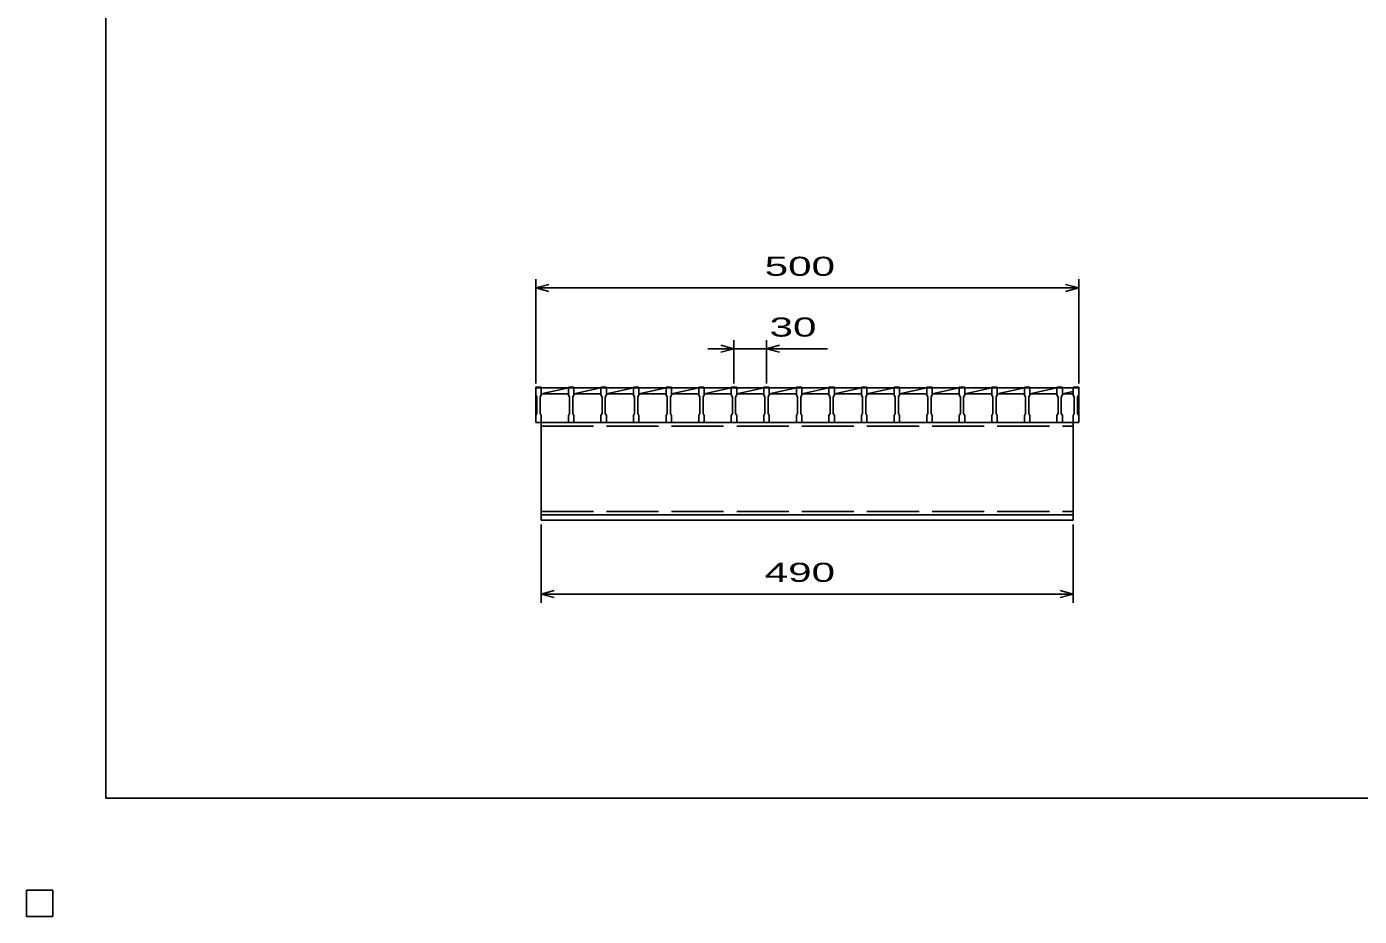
# Model space of a CAD drawing. Units: millimetres, scale not verified. Extents: x -1456 to 1385, y -1026 to 843.
# Drawn here: x -1456 to -228, y -1026 to -206 of the extents above; entities that cross this region are included whole.
import ezdxf
from ezdxf.enums import TextEntityAlignment as Align

# ---------------------------------------------------------------- set-up
doc = ezdxf.new("R2010")
doc.units = ezdxf.units.MM
doc.header["$LTSCALE"] = 8
doc.linetypes.add('DASHED', pattern=[7.5, 6, -1.5])
for name, color, linetype, lineweight in [('0_2', 150, 'Continuous', 25), ('16', 3, 'Continuous', 25), ('22', 4, 'Continuous', 25), ('24', 2, 'Continuous', 25), ('32', 4, 'Continuous', 25)]:
    doc.layers.add(name, color=color, linetype=linetype, lineweight=lineweight)
doc.styles.add('ベクトル', font='')
doc.styles.get('ベクトル').set_extended_font_data('ベクトル')

msp = doc.modelspace()

# ---------------------------------------------------------------- linework, layer by layer
at = {"layer": '0_2'}
for p, q in [((-1383.2, -917.2), (-1383.2, 842.8)), ((1384.8, -917.2), (-1383.2, -917.2)), ((-1432, -1002), (-1456, -1002)), ((-1456, -1002), (-1456, -1026)), ((-1432, -1002), (-1456, -1002)), ((-1456, -1002), (-1456, -1026)), ((-1432, -1002), (-1456, -1002)), ((-1456, -1002), (-1456, -1026)), ((-1432, -1002), (-1456, -1002)), ((-1456, -1002), (-1456, -1026)), ((-1432, -1002), (-1456, -1002)), ((-1456, -1002), (-1456, -1026)), ((-1432, -1026), (-1432, -1002)), ((-1432, -1026), (-1432, -1002)), ((-1432, -1026), (-1432, -1002)), ((-1432, -1026), (-1432, -1002)), ((-1432, -1026), (-1432, -1002)), ((-1456, -1026), (-1432, -1026)), ((-1456, -1026), (-1432, -1026)), ((-1456, -1026), (-1432, -1026)), ((-1456, -1026), (-1432, -1026)), ((-1456, -1026), (-1432, -1026))]:
    msp.add_line(p, q, dxfattribs=at)
at = {"layer": '16'}
for p, q in [((-987, -539), (-987, -538.3)), ((-987, -538.3), (-982, -538.3)), ((-987, -539), (-987, -545.5)), ((-982, -539), (-987, -539)), ((-987, -539), (-987, -571)), ((-982, -538.3), (-982, -539)), ((-982, -545.5), (-982, -539)), ((-982, -539), (-957, -539)), ((-982, -544.5), (-957, -539)), ((-957, -539), (-957, -538.3)), ((-957, -538.3), (-952, -538.3)), ((-957, -539), (-957, -545.5)), ((-952, -539), (-957, -539)), ((-952, -538.3), (-952, -539)), ((-952, -545.5), (-952, -539)), ((-952, -539), (-927, -539)), ((-952, -544.5), (-927, -539)), ((-927, -539), (-927, -538.3)), ((-927, -538.3), (-922, -538.3)), ((-927, -539), (-927, -545.5)), ((-922, -539), (-927, -539)), ((-922, -538.3), (-922, -539)), ((-922, -545.5), (-922, -539)), ((-922, -539), (-897, -539)), ((-922, -544.5), (-897, -539)), ((-897, -539), (-897, -538.3)), ((-897, -538.3), (-892, -538.3)), ((-897, -539), (-897, -545.5)), ((-892, -539), (-897, -539)), ((-892, -538.3), (-892, -539)), ((-892, -545.5), (-892, -539)), ((-892, -539), (-867, -539)), ((-892, -544.5), (-867, -539)), ((-867, -539), (-867, -538.3)), ((-867, -538.3), (-862, -538.3)), ((-867, -539), (-867, -545.5)), ((-862, -539), (-867, -539)), ((-862, -538.3), (-862, -539)), ((-862, -545.5), (-862, -539)), ((-862, -539), (-837, -539)), ((-862, -544.5), (-837, -539)), ((-837, -539), (-837, -538.3)), ((-837, -538.3), (-832, -538.3)), ((-837, -539), (-837, -545.5)), ((-832, -539), (-837, -539)), ((-832, -538.3), (-832, -539)), ((-832, -545.5), (-832, -539)), ((-832, -539), (-807, -539)), ((-832, -544.5), (-807, -539)), ((-807, -539), (-807, -538.3)), ((-807, -538.3), (-802, -538.3)), ((-807, -539), (-807, -545.5)), ((-802, -539), (-807, -539)), ((-802, -538.3), (-802, -539)), ((-802, -545.5), (-802, -539)), ((-802, -539), (-777, -539)), ((-802, -544.5), (-777, -539)), ((-777, -539), (-777, -538.3)), ((-777, -538.3), (-772, -538.3)), ((-777, -539), (-777, -545.5)), ((-772, -539), (-777, -539)), ((-772, -538.3), (-772, -539)), ((-772, -545.5), (-772, -539)), ((-772, -539), (-747, -539)), ((-772, -544.5), (-747, -539)), ((-747, -539), (-747, -538.3)), ((-747, -538.3), (-742, -538.3)), ((-747, -539), (-747, -545.5)), ((-742, -539), (-747, -539)), ((-742, -538.3), (-742, -539)), ((-742, -545.5), (-742, -539)), ((-742, -539), (-717, -539)), ((-742, -544.5), (-717, -539)), ((-717, -539), (-717, -538.3)), ((-717, -538.3), (-712, -538.3)), ((-717, -539), (-717, -545.5)), ((-712, -539), (-717, -539)), ((-712, -538.3), (-712, -539)), ((-712, -545.5), (-712, -539)), ((-712, -539), (-687, -539)), ((-712, -544.5), (-687, -539)), ((-687, -539), (-687, -538.3)), ((-687, -538.3), (-682, -538.3)), ((-687, -539), (-687, -545.5)), ((-682, -539), (-687, -539)), ((-682, -538.3), (-682, -539)), ((-682, -545.5), (-682, -539)), ((-682, -539), (-657, -539)), ((-682, -544.5), (-657, -539)), ((-657, -539), (-657, -538.3)), ((-657, -538.3), (-652, -538.3)), ((-657, -539), (-657, -545.5)), ((-652, -539), (-657, -539)), ((-652, -538.3), (-652, -539)), ((-652, -545.5), (-652, -539)), ((-652, -539), (-627, -539)), ((-652, -544.5), (-627, -539)), ((-627, -539), (-627, -538.3)), ((-627, -538.3), (-622, -538.3)), ((-627, -539), (-627, -545.5)), ((-622, -539), (-627, -539)), ((-622, -538.3), (-622, -539)), ((-622, -545.5), (-622, -539)), ((-622, -539), (-597, -539)), ((-622, -544.5), (-597, -539)), ((-597, -539), (-597, -538.3)), ((-597, -538.3), (-592, -538.3)), ((-597, -539), (-597, -545.5)), ((-592, -539), (-597, -539)), ((-592, -538.3), (-592, -539)), ((-592, -545.5), (-592, -539)), ((-592, -539), (-567, -539)), ((-592, -544.5), (-567, -539)), ((-567, -539), (-567, -538.3)), ((-567, -538.3), (-562, -538.3)), ((-567, -539), (-567, -545.5)), ((-562, -539), (-567, -539)), ((-562, -538.3), (-562, -539)), ((-562, -545.5), (-562, -539)), ((-562, -539), (-537, -539)), ((-562, -544.5), (-537, -539)), ((-537, -539), (-537, -538.3)), ((-537, -538.3), (-532, -538.3)), ((-537, -539), (-537, -545.5)), ((-532, -539), (-537, -539)), ((-532, -538.3), (-532, -539)), ((-532, -545.5), (-532, -539)), ((-532, -539), (-507, -539)), ((-532, -544.5), (-507, -539)), ((-507, -539), (-507, -538.3)), ((-507, -538.3), (-502, -538.3)), ((-507, -539), (-507, -545.5)), ((-502, -539), (-507, -539)), ((-502, -538.3), (-502, -539)), ((-502, -545.5), (-502, -539)), ((-502, -539), (-492, -539)), ((-492, -539), (-492, -538.3)), ((-492, -538.3), (-487, -538.3)), ((-492, -539), (-492, -545.5)), ((-487, -539), (-492, -539)), ((-487, -538.3), (-487, -539)), ((-487, -545.5), (-487, -539)), ((-487, -571), (-487, -539)), ((-987, -545.5), (-986, -547.5)), ((-986, -547.5), (-986, -562.5)), ((-983, -547.5), (-982, -545.5)), ((-983, -562.5), (-983, -547.5)), ((-982, -544.5), (-957, -544.5)), ((-957, -545.5), (-956, -547.5)), ((-956, -547.5), (-956, -562.5)), ((-953, -547.5), (-952, -545.5)), ((-953, -562.5), (-953, -547.5)), ((-952, -544.5), (-927, -544.5)), ((-927, -545.5), (-926, -547.5)), ((-926, -547.5), (-926, -562.5)), ((-923, -547.5), (-922, -545.5)), ((-923, -562.5), (-923, -547.5)), ((-922, -544.5), (-897, -544.5)), ((-897, -545.5), (-896, -547.5)), ((-896, -547.5), (-896, -562.5)), ((-893, -547.5), (-892, -545.5)), ((-893, -562.5), (-893, -547.5)), ((-892, -544.5), (-867, -544.5)), ((-867, -545.5), (-866, -547.5)), ((-866, -547.5), (-866, -562.5)), ((-863, -547.5), (-862, -545.5)), ((-863, -562.5), (-863, -547.5)), ((-862, -544.5), (-837, -544.5)), ((-837, -545.5), (-836, -547.5)), ((-836, -547.5), (-836, -562.5)), ((-833, -547.5), (-832, -545.5)), ((-833, -562.5), (-833, -547.5)), ((-832, -544.5), (-807, -544.5)), ((-807, -545.5), (-806, -547.5)), ((-806, -547.5), (-806, -562.5)), ((-803, -547.5), (-802, -545.5)), ((-803, -562.5), (-803, -547.5)), ((-802, -544.5), (-777, -544.5)), ((-777, -545.5), (-776, -547.5)), ((-776, -547.5), (-776, -562.5)), ((-773, -547.5), (-772, -545.5)), ((-773, -562.5), (-773, -547.5)), ((-772, -544.5), (-747, -544.5)), ((-747, -545.5), (-746, -547.5)), ((-746, -547.5), (-746, -562.5)), ((-743, -547.5), (-742, -545.5)), ((-743, -562.5), (-743, -547.5)), ((-742, -544.5), (-717, -544.5)), ((-717, -545.5), (-716, -547.5)), ((-716, -547.5), (-716, -562.5)), ((-713, -547.5), (-712, -545.5)), ((-713, -562.5), (-713, -547.5)), ((-712, -544.5), (-687, -544.5)), ((-687, -545.5), (-686, -547.5)), ((-686, -547.5), (-686, -562.5)), ((-683, -547.5), (-682, -545.5)), ((-683, -562.5), (-683, -547.5)), ((-682, -544.5), (-657, -544.5)), ((-657, -545.5), (-656, -547.5)), ((-656, -547.5), (-656, -562.5)), ((-653, -547.5), (-652, -545.5)), ((-653, -562.5), (-653, -547.5)), ((-652, -544.5), (-627, -544.5)), ((-627, -545.5), (-626, -547.5)), ((-626, -547.5), (-626, -562.5)), ((-623, -547.5), (-622, -545.5)), ((-623, -562.5), (-623, -547.5)), ((-622, -544.5), (-597, -544.5)), ((-597, -545.5), (-596, -547.5)), ((-596, -547.5), (-596, -562.5)), ((-593, -547.5), (-592, -545.5)), ((-593, -562.5), (-593, -547.5)), ((-592, -544.5), (-567, -544.5)), ((-567, -545.5), (-566, -547.5)), ((-566, -547.5), (-566, -562.5)), ((-563, -547.5), (-562, -545.5)), ((-563, -562.5), (-563, -547.5)), ((-562, -544.5), (-537, -544.5)), ((-537, -545.5), (-536, -547.5)), ((-536, -547.5), (-536, -562.5)), ((-533, -547.5), (-532, -545.5)), ((-533, -562.5), (-533, -547.5)), ((-532, -544.5), (-507, -544.5)), ((-507, -545.5), (-506, -547.5)), ((-506, -547.5), (-506, -562.5)), ((-503, -547.5), (-502, -545.5)), ((-503, -562.5), (-503, -547.5)), ((-502, -544.5), (-492, -542.3)), ((-502, -544.5), (-492, -544.5)), ((-492, -545.5), (-491, -547.5)), ((-491, -547.5), (-491, -562.5)), ((-488, -547.5), (-487, -545.5)), ((-488, -562.5), (-488, -547.5)), ((-986, -562.5), (-987, -564.5)), ((-987, -564.5), (-987, -571)), ((-982, -564.5), (-983, -562.5)), ((-982, -571), (-982, -564.5)), ((-956, -562.5), (-957, -564.5)), ((-957, -564.5), (-957, -571)), ((-952, -564.5), (-953, -562.5)), ((-952, -571), (-952, -564.5)), ((-926, -562.5), (-927, -564.5)), ((-927, -564.5), (-927, -571)), ((-922, -564.5), (-923, -562.5)), ((-922, -571), (-922, -564.5)), ((-896, -562.5), (-897, -564.5)), ((-897, -564.5), (-897, -571)), ((-892, -564.5), (-893, -562.5)), ((-892, -571), (-892, -564.5)), ((-866, -562.5), (-867, -564.5)), ((-867, -564.5), (-867, -571)), ((-862, -564.5), (-863, -562.5)), ((-862, -571), (-862, -564.5)), ((-836, -562.5), (-837, -564.5)), ((-837, -564.5), (-837, -571)), ((-832, -564.5), (-833, -562.5)), ((-832, -571), (-832, -564.5)), ((-806, -562.5), (-807, -564.5)), ((-807, -564.5), (-807, -571)), ((-802, -564.5), (-803, -562.5)), ((-802, -571), (-802, -564.5)), ((-776, -562.5), (-777, -564.5)), ((-777, -564.5), (-777, -571)), ((-772, -564.5), (-773, -562.5)), ((-772, -571), (-772, -564.5)), ((-746, -562.5), (-747, -564.5)), ((-747, -564.5), (-747, -571)), ((-742, -564.5), (-743, -562.5)), ((-742, -571), (-742, -564.5)), ((-716, -562.5), (-717, -564.5)), ((-717, -564.5), (-717, -571)), ((-712, -564.5), (-713, -562.5)), ((-712, -571), (-712, -564.5)), ((-686, -562.5), (-687, -564.5)), ((-687, -564.5), (-687, -571)), ((-682, -564.5), (-683, -562.5)), ((-682, -571), (-682, -564.5)), ((-656, -562.5), (-657, -564.5)), ((-657, -564.5), (-657, -571)), ((-652, -564.5), (-653, -562.5)), ((-652, -571), (-652, -564.5)), ((-626, -562.5), (-627, -564.5)), ((-627, -564.5), (-627, -571)), ((-622, -564.5), (-623, -562.5)), ((-622, -571), (-622, -564.5)), ((-596, -562.5), (-597, -564.5)), ((-597, -564.5), (-597, -571)), ((-592, -564.5), (-593, -562.5)), ((-592, -571), (-592, -564.5)), ((-566, -562.5), (-567, -564.5)), ((-567, -564.5), (-567, -571)), ((-562, -564.5), (-563, -562.5)), ((-562, -571), (-562, -564.5)), ((-536, -562.5), (-537, -564.5)), ((-537, -564.5), (-537, -571)), ((-532, -564.5), (-533, -562.5)), ((-532, -571), (-532, -564.5)), ((-506, -562.5), (-507, -564.5)), ((-507, -564.5), (-507, -571)), ((-502, -564.5), (-503, -562.5)), ((-502, -571), (-502, -564.5)), ((-491, -562.5), (-492, -564.5)), ((-492, -564.5), (-492, -571)), ((-487, -564.5), (-488, -562.5)), ((-487, -571), (-487, -564.5)), ((-987, -571), (-982, -571)), ((-982, -571), (-957, -571)), ((-982, -571), (-492, -571)), ((-982, -656), (-982, -571)), ((-957, -571), (-952, -571)), ((-952, -571), (-927, -571)), ((-927, -571), (-922, -571)), ((-922, -571), (-897, -571)), ((-897, -571), (-892, -571)), ((-892, -571), (-867, -571)), ((-867, -571), (-862, -571)), ((-862, -571), (-837, -571)), ((-837, -571), (-832, -571)), ((-832, -571), (-807, -571)), ((-807, -571), (-802, -571)), ((-802, -571), (-777, -571)), ((-777, -571), (-772, -571)), ((-772, -571), (-747, -571)), ((-747, -571), (-742, -571)), ((-742, -571), (-717, -571)), ((-717, -571), (-712, -571)), ((-712, -571), (-687, -571)), ((-687, -571), (-682, -571)), ((-682, -571), (-657, -571)), ((-657, -571), (-652, -571)), ((-652, -571), (-627, -571)), ((-627, -571), (-622, -571)), ((-622, -571), (-597, -571)), ((-597, -571), (-592, -571)), ((-592, -571), (-567, -571)), ((-567, -571), (-562, -571)), ((-562, -571), (-537, -571)), ((-537, -571), (-532, -571)), ((-532, -571), (-507, -571)), ((-507, -571), (-502, -571)), ((-502, -571), (-492, -571)), ((-492, -571), (-487, -571)), ((-492, -656), (-492, -571)), ((-982, -656), (-492, -656)), ((-982, -661), (-982, -656)), ((-982, -656), (-492, -656)), ((-982, -661), (-492, -661)), ((-492, -661), (-492, -656)), ((-1432, -1002), (-1456, -1002)), ((-1456, -1002), (-1456, -1026)), ((-1432, -1002), (-1456, -1002)), ((-1456, -1002), (-1456, -1026)), ((-1432, -1002), (-1456, -1002)), ((-1456, -1002), (-1456, -1026)), ((-1432, -1002), (-1456, -1002)), ((-1456, -1002), (-1456, -1026)), ((-1432, -1002), (-1456, -1002)), ((-1456, -1002), (-1456, -1026)), ((-1432, -1026), (-1432, -1002)), ((-1432, -1026), (-1432, -1002)), ((-1432, -1026), (-1432, -1002)), ((-1432, -1026), (-1432, -1002)), ((-1432, -1026), (-1432, -1002)), ((-1456, -1026), (-1432, -1026)), ((-1456, -1026), (-1432, -1026)), ((-1456, -1026), (-1432, -1026)), ((-1456, -1026), (-1432, -1026)), ((-1456, -1026), (-1432, -1026))]:
    msp.add_line(p, q, dxfattribs=at)
at = {"layer": '16', "linetype": 'DASHED'}
for p, q in [((-982, -574.2), (-492, -574.2)), ((-982, -652.8), (-492, -652.8))]:
    msp.add_line(p, q, dxfattribs=at)
at = {"layer": '22'}
for p, q in [((-987, -535), (-987, -439)), ((-487, -535), (-487, -439)), ((-987, -447), (-975, -443.8)), ((-975, -450.2), (-987, -447)), ((-987, -447), (-487, -447)), ((-487, -447), (-499, -443.8)), ((-499, -450.2), (-487, -447)), ((-804.5, -503), (-828.5, -503)), ((-804.5, -503), (-816.5, -499.8)), ((-816.5, -506.2), (-804.5, -503)), ((-804.5, -535), (-804.5, -495)), ((-804.5, -503), (-774.5, -503)), ((-774.5, -495), (-774.5, -535)), ((-774.5, -503), (-762.5, -499.8)), ((-762.5, -506.2), (-774.5, -503)), ((-774.5, -503), (-718.5, -503)), ((-982, -737), (-982, -665)), ((-492, -737), (-492, -665)), ((-982, -729), (-970, -725.8)), ((-970, -732.2), (-982, -729)), ((-982, -729), (-492, -729)), ((-492, -729), (-504, -725.8)), ((-504, -732.2), (-492, -729))]:
    msp.add_line(p, q, dxfattribs=at)
at = {"layer": '22', "color": 2}
for p, q in [((-1432, -1002), (-1456, -1002)), ((-1456, -1002), (-1456, -1026)), ((-1432, -1002), (-1456, -1002)), ((-1456, -1002), (-1456, -1026)), ((-1432, -1002), (-1456, -1002)), ((-1456, -1002), (-1456, -1026)), ((-1432, -1026), (-1432, -1002)), ((-1432, -1026), (-1432, -1002)), ((-1432, -1026), (-1432, -1002)), ((-1456, -1026), (-1432, -1026)), ((-1456, -1026), (-1432, -1026)), ((-1456, -1026), (-1432, -1026))]:
    msp.add_line(p, q, dxfattribs=at)
at = {"layer": '24', "color": 4}
for p, q in [((-1432, -1002), (-1456, -1002)), ((-1456, -1002), (-1456, -1026)), ((-1432, -1002), (-1456, -1002)), ((-1456, -1002), (-1456, -1026)), ((-1432, -1002), (-1456, -1002)), ((-1456, -1002), (-1456, -1026)), ((-1432, -1026), (-1432, -1002)), ((-1432, -1026), (-1432, -1002)), ((-1432, -1026), (-1432, -1002)), ((-1456, -1026), (-1432, -1026)), ((-1456, -1026), (-1432, -1026)), ((-1456, -1026), (-1432, -1026))]:
    msp.add_line(p, q, dxfattribs=at)
at = {"layer": '32'}
for p, q in [((-1432, -1002), (-1456, -1002)), ((-1456, -1002), (-1456, -1026)), ((-1432, -1002), (-1456, -1002)), ((-1456, -1002), (-1456, -1026)), ((-1432, -1002), (-1456, -1002)), ((-1456, -1002), (-1456, -1026)), ((-1432, -1002), (-1456, -1002)), ((-1456, -1002), (-1456, -1026)), ((-1432, -1002), (-1456, -1002)), ((-1456, -1002), (-1456, -1026)), ((-1432, -1026), (-1432, -1002)), ((-1432, -1026), (-1432, -1002)), ((-1432, -1026), (-1432, -1002)), ((-1432, -1026), (-1432, -1002)), ((-1432, -1026), (-1432, -1002)), ((-1456, -1026), (-1432, -1026)), ((-1456, -1026), (-1432, -1026)), ((-1456, -1026), (-1432, -1026)), ((-1456, -1026), (-1432, -1026)), ((-1456, -1026), (-1432, -1026))]:
    msp.add_line(p, q, dxfattribs=at)

# ---------------------------------------------------------------- texts
at = {"layer": '22', "color": 2, "style": 'ベクトル', "width": 1.65}
for s, p in [(' 500 ', (-787, -427)), (' 30 ', (-782.5, -483)), (' 490 ', (-787, -709))]:
    msp.add_text(s, height=17.6, dxfattribs=at).set_placement(p, align=Align.MIDDLE_LEFT)

doc.saveas('drawing.dxf')
